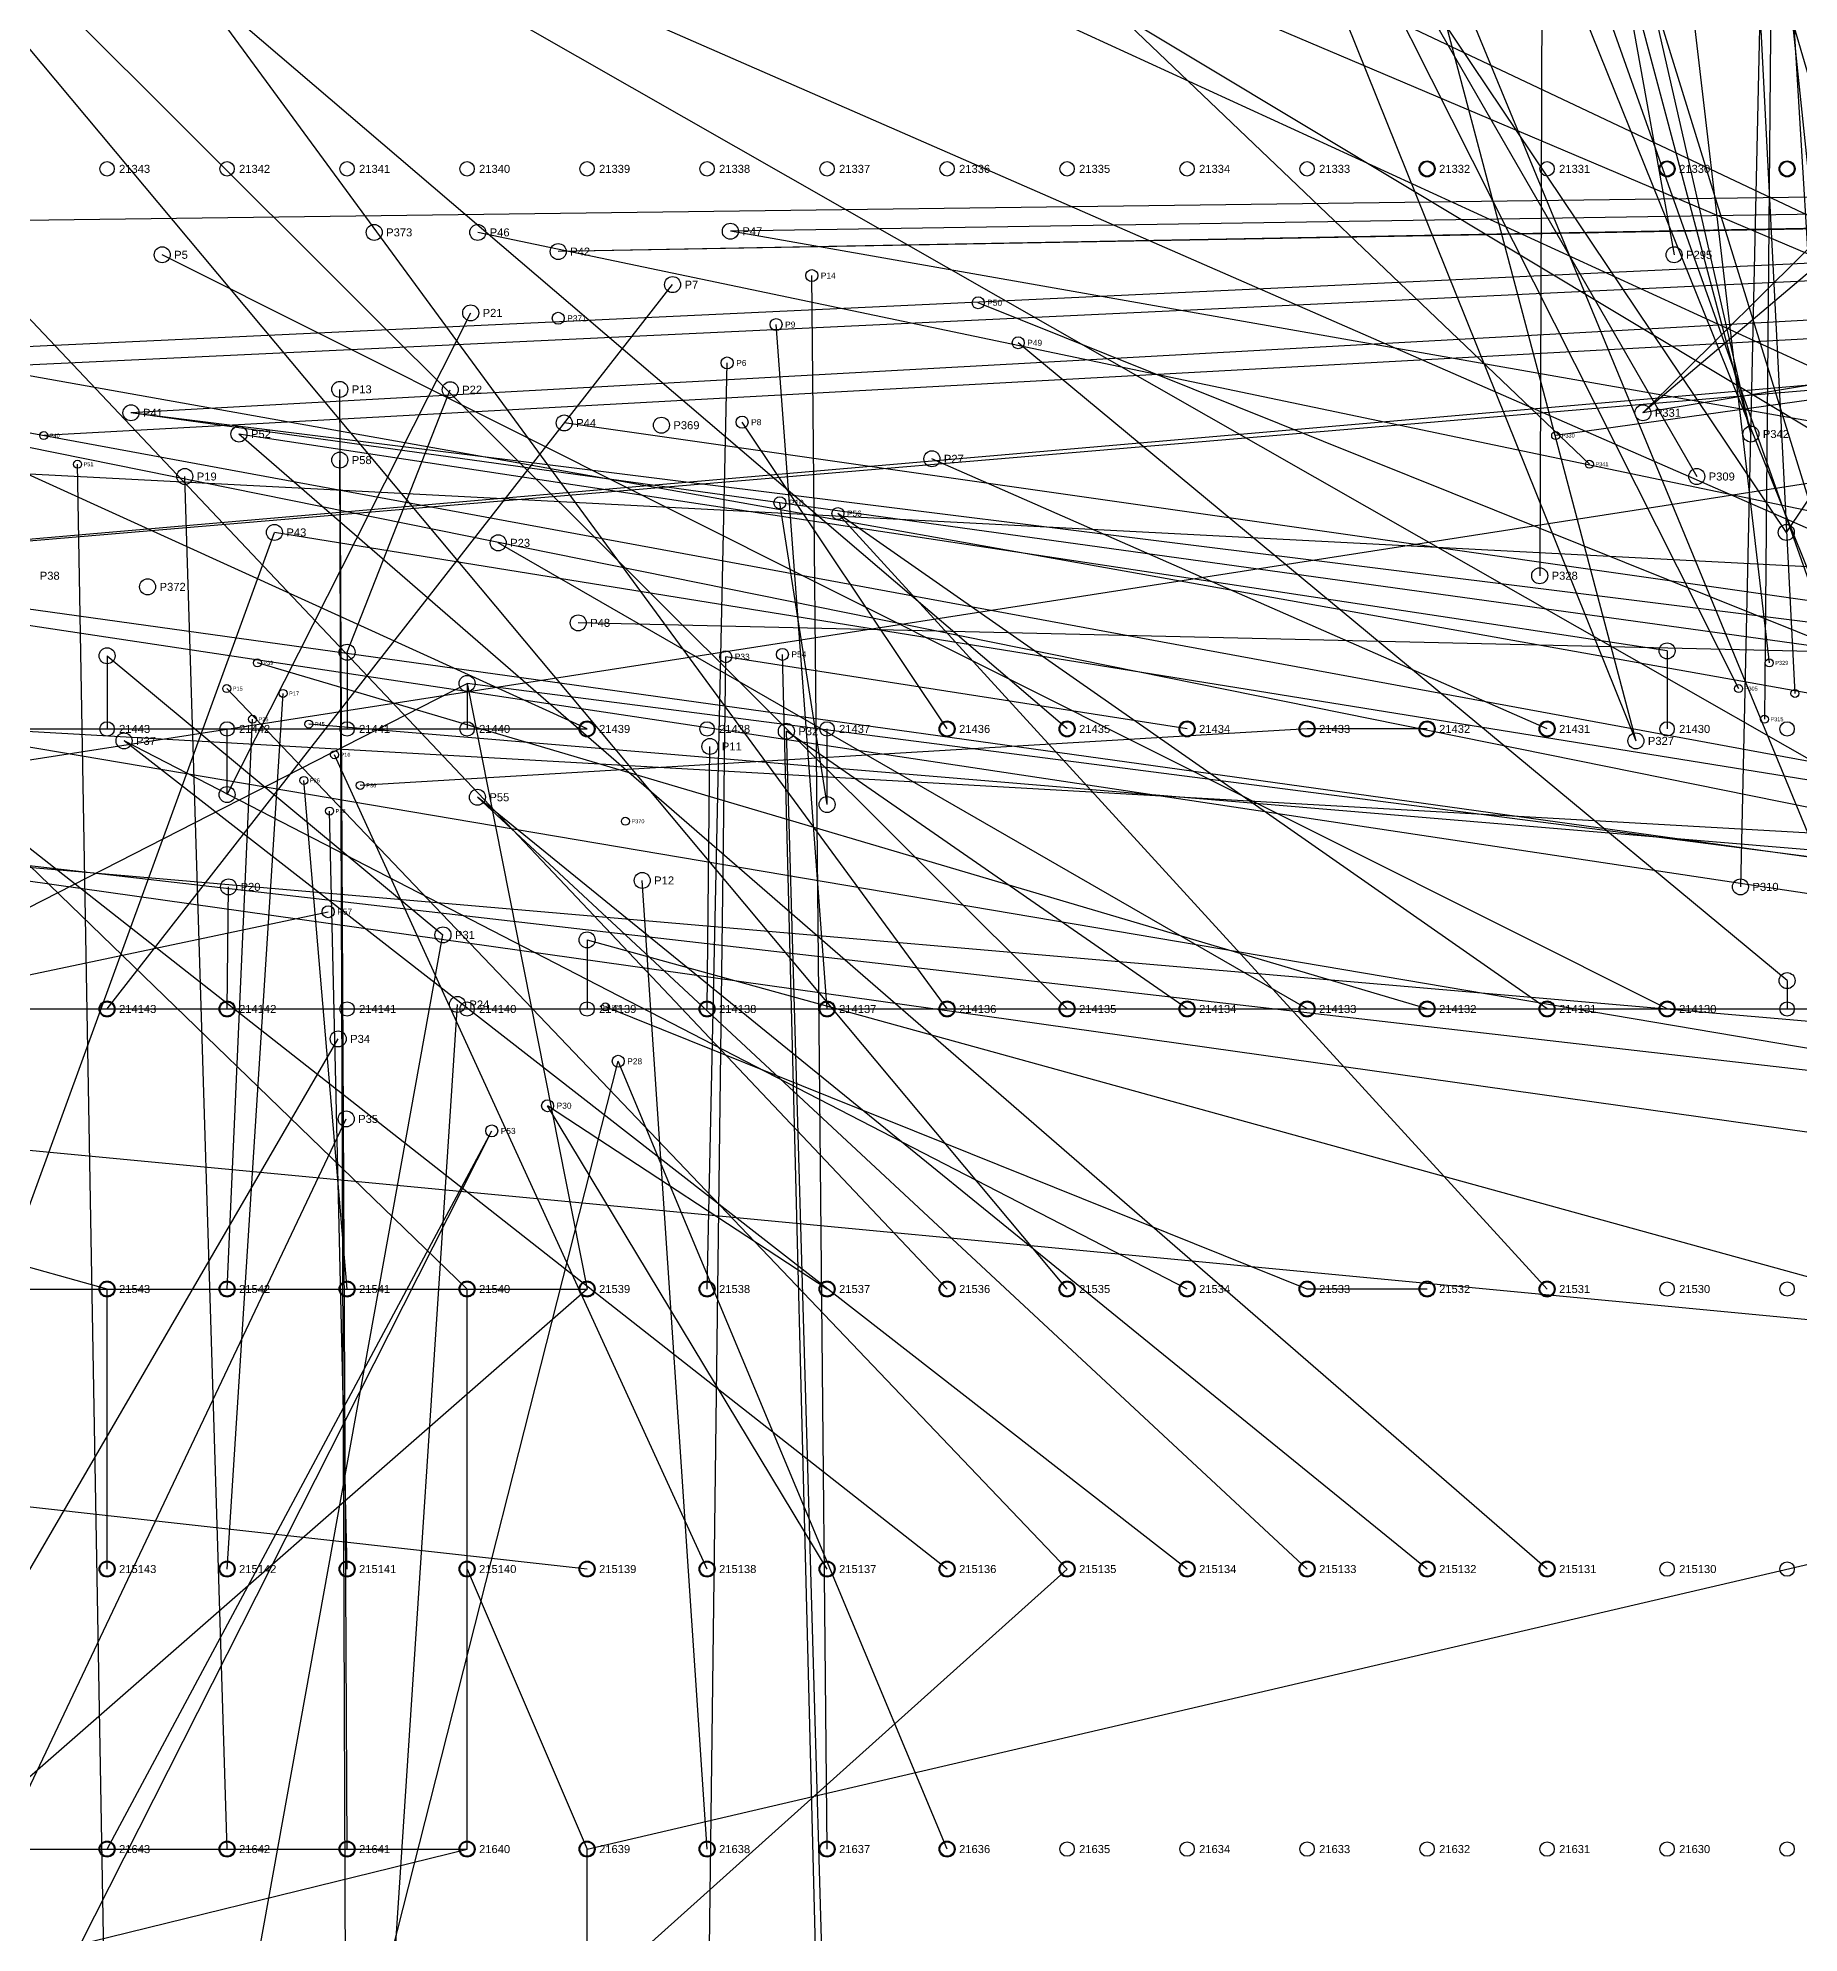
# Model space of a CAD drawing. Extents: x -5 to 376, y -217 to 241.
# Drawn here: x 181 to 236.9, y -61.8 to -1.6 of the extents above; entities that cross this region are included whole.
import ezdxf

# ---------------------------------------------------------------- set-up
doc = ezdxf.new("R2010")
doc.units = 0
for name, color, linetype in [('BOTTOM_PROBES', 1, 'CONTINUOUS'), ('BOTTOM_PROBES_LABEL', 12, 'CONTINUOUS'), ('BOTTOM_WIRES_BLACK', 250, 'CONTINUOUS'), ('BOTTOM_WIRES_BLUE', 5, 'CONTINUOUS'), ('BOTTOM_WIRES_RED', 10, 'CONTINUOUS'), ('FIXTURE_INTERFACE_PIN', 4, 'CONTINUOUS'), ('PIN_OFFSET_ARROW', 144, 'CONTINUOUS'), ('TESTER_INTERFACE_PIN', 144, 'CONTINUOUS'), ('TESTER_INTERFACE_PIN_LABEL', 144, 'CONTINUOUS')]:
    doc.layers.add(name, color=color, linetype=linetype)
doc.styles.get("Standard").update_dxf_attribs({"font": 'arial.ttf'})

msp = doc.modelspace()

# ---------------------------------------------------------------- linework, layer by layer
at = {"layer": 'BOTTOM_PROBES'}
for centre, radius in [((191.643, -7.79526), 0.254), ((194.92976, -7.79526), 0.254), ((202.95108, -7.7597), 0.254), ((184.912, -8.50646), 0.254), ((197.485, -8.40486), 0.254), ((232.91292, -8.50646), 0.254), ((205.5368, -9.16686), 0.1905), ((201.1172, -9.45388), 0.254), ((194.70624, -10.3505), 0.254), ((210.82, -10.03046), 0.1905), ((197.485, -10.52322), 0.1905), ((204.40396, -10.72134), 0.1905), ((212.09, -11.30046), 0.1905), ((202.84948, -11.94054), 0.1905), ((190.5508, -12.77874), 0.254), ((194.056, -12.7889), 0.254), ((183.9214, -13.52296), 0.254), ((197.6755, -13.84554), 0.254), ((200.7616, -13.91666), 0.254), ((203.32446, -13.82014), 0.1905), ((231.92232, -13.52296), 0.254), ((181.1528, -14.24432), 0.127), ((187.3504, -14.19606), 0.254), ((229.15372, -14.24432), 0.127), ((235.35132, -14.19606), 0.254), ((182.22468, -15.15618), 0.127), ((190.5508, -15.0241), 0.254), ((209.34934, -14.98346), 0.254), ((230.2256, -15.15618), 0.127), ((185.63082, -15.5448), 0.254), ((233.63174, -15.5448), 0.254), ((204.52334, -16.38046), 0.1905), ((206.36484, -16.72082), 0.1905), ((188.47562, -17.32026), 0.254), ((195.58, -17.65046), 0.254), ((236.47654, -17.32026), 0.254), ((228.64572, -18.6944), 0.254), ((184.44972, -19.04746), 0.254), ((198.12, -20.19046), 0.254), ((204.60462, -21.19122), 0.1905), ((187.9346, -21.46046), 0.127), ((202.8063, -21.26488), 0.1905), ((235.93552, -21.46046), 0.127), ((186.96178, -22.27834), 0.127), ((234.9627, -22.27834), 0.127), ((188.74994, -22.43328), 0.127), ((236.75086, -22.43328), 0.127), ((187.77966, -23.25116), 0.127), ((189.56782, -23.4061), 0.127), ((204.72908, -23.63216), 0.254), ((235.78058, -23.25116), 0.127), ((183.70042, -23.93696), 0.254), ((202.30084, -24.11476), 0.254), ((231.70134, -23.93696), 0.254), ((190.38316, -24.37892), 0.127), ((189.41034, -25.19426), 0.127), ((191.20104, -25.35174), 0.127), ((194.9196, -25.72766), 0.254), ((190.22822, -26.16708), 0.127), ((199.6186, -26.48966), 0.127), ((200.152, -28.36926), 0.254), ((187.0202, -28.57246), 0.254), ((235.02112, -28.57246), 0.254), ((190.1825, -29.35986), 0.1905), ((193.8274, -30.09646), 0.254), ((194.2846, -32.30626), 0.254), ((198.9836, -32.38246), 0.127), ((190.5, -33.39846), 0.254), ((199.39, -34.10966), 0.1905), ((197.14972, -35.51936), 0.1905), ((190.754, -35.93846), 0.254), ((195.37426, -36.31946), 0.1905)]:
    msp.add_circle(centre, radius, dxfattribs=at)
at = {"layer": 'BOTTOM_WIRES_BLACK'}
for p, q in [((145.06194, 118.6815), (236.47654, -17.32026)), ((297.46194, 74.2315), (236.47654, -17.32026)), ((297.46194, -50.2285), (146.92884, 40.20566)), ((327.94194, -50.2285), (149.67458, 34.15538)), ((282.22194, -50.2285), (140.4747, 30.68066)), ((312.70194, -50.2285), (141.5669, 24.59482)), ((194.59194, -41.3385), (156.49194, -4.49072)), ((198.40194, -23.5585), (156.49194, -4.49072)), ((316.51194, -5.7785), (150.11908, -20.19046)), ((320.32194, -5.7785), (150.11908, -20.19046)), ((305.08194, -5.7785), (154.95016, -7.7597)), ((339.37194, -5.7785), (197.485, -8.40486)), ((343.18194, -5.7785), (197.485, -8.40486)), ((327.94194, -5.7785), (202.95108, -7.7597)), ((312.70194, -41.3385), (146.92884, -7.79526)), ((343.18194, -41.3385), (154.95016, -7.7597)), ((312.70194, -32.4485), (194.92976, -7.79526)), ((343.18194, -32.4485), (202.95108, -7.7597)), ((327.94194, -41.3385), (149.48408, -8.40486)), ((335.56194, -23.5585), (149.67458, -13.84554)), ((327.94194, -32.4485), (197.6755, -13.84554)), ((282.22194, -41.3385), (140.4747, -17.32026)), ((160.30194, -94.6785), (188.47562, -17.32026)), ((282.22194, -32.4485), (188.47562, -17.32026)), ((343.18194, -23.5585), (198.12, -20.19046)), ((122.20194, -59.1185), (194.59194, -22.11324)), ((194.59194, -22.11324), (198.40194, -41.3385)), ((274.60194, -32.4485), (194.59194, -22.11324)), ((297.46194, -41.3385), (141.5669, -23.4061)), ((297.46194, -32.4485), (189.56782, -23.4061)), ((118.39194, -23.5585), (198.40194, -23.5585)), ((122.20194, -23.5585), (198.40194, -23.5585)), ((198.40194, -30.25648), (270.79194, -50.2285)), ((198.40194, -50.2285), (118.39194, -41.3385)), ((118.39194, -41.3385), (198.40194, -41.3385)), ((122.20194, -41.3385), (194.59194, -41.3385)), ((198.40194, -41.3385), (137.44194, -94.6785)), ((194.59194, -59.1185), (194.59194, -41.3385)), ((198.40194, -59.1185), (274.60194, -41.3385)), ((194.59194, -50.2285), (198.40194, -59.1185)), ((118.39194, -59.1185), (194.59194, -59.1185)), ((122.20194, -76.8985), (194.59194, -59.1185)), ((198.40194, -68.0085), (198.40194, -59.1185))]:
    msp.add_line(p, q, dxfattribs=at)
at = {"layer": 'BOTTOM_WIRES_BLUE'}
for p, q in [((186.97194, 65.3415), (233.63174, -15.5448)), ((190.78194, 65.3415), (234.9627, -22.27834)), ((232.69194, 65.3415), (238.22914, -26.16708)), ((221.26194, 56.4515), (232.91292, -8.50646)), ((232.69194, 56.4515), (236.75086, -22.43328)), ((236.50194, 56.4515), (235.78058, -23.25116)), ((213.64194, 47.5615), (243.37518, -36.31946)), ((217.45194, 47.5615), (243.37518, -36.31946)), ((221.26194, 47.5615), (235.35132, -14.19606)), ((228.88194, 47.5615), (228.64572, -18.6944)), ((209.83194, -32.4485), (157.53588, 38.83406)), ((221.26194, 38.6715), (235.35132, -14.19606)), ((225.07194, 38.6715), (244.85092, -29.13126)), ((228.88194, 38.6715), (235.93552, -21.46046)), ((236.50194, 38.6715), (235.02112, -28.57246)), ((232.69194, 36.9316), (239.20196, -25.35174)), ((183.16194, 29.7815), (230.2256, -15.15618)), ((217.45194, 29.7815), (231.70134, -23.93696)), ((213.64194, -23.5585), (154.80538, 26.73604)), ((213.64194, -41.3385), (156.6037, 26.8097)), ((213.64194, -32.4485), (156.72816, 24.36876)), ((213.64194, 20.8915), (231.70134, -23.93696)), ((217.45194, 20.8915), (238.18342, -29.35986)), ((221.26194, 20.8915), (241.82832, -30.09646)), ((209.83194, -41.3385), (152.15108, 19.63166)), ((232.69194, -32.4485), (184.912, -8.50646)), ((209.83194, -50.2285), (157.53588, -9.16686)), ((183.16194, -32.4485), (201.1172, -9.45388)), ((206.02194, -59.1185), (205.5368, -9.16686)), ((240.31194, -21.87194), (210.82, -10.03046)), ((186.97194, -25.64384), (194.70624, -10.3505)), ((206.02194, -32.4485), (204.40396, -10.72134)), ((236.50194, -31.54934), (212.09, -11.30046)), ((202.21194, -41.3385), (202.84948, -11.94054)), ((190.78194, -59.1185), (190.5508, -12.77874)), ((190.78194, -21.12518), (194.056, -12.7889)), ((209.83194, -23.5585), (203.32446, -13.82014)), ((228.88194, -50.2285), (187.3504, -14.19606)), ((232.69194, -21.07946), (187.3504, -14.19606)), ((190.78194, -76.8985), (190.5508, -15.0241)), ((228.88194, -23.5585), (209.34934, -14.98346)), ((183.16194, -68.0085), (182.22468, -15.15618)), ((186.97194, -59.1185), (185.63082, -15.5448)), ((206.02194, -25.9588), (204.52334, -16.38046)), ((228.88194, -32.4485), (206.36484, -16.72082)), ((228.88194, -41.3385), (206.36484, -16.72082)), ((221.26194, -32.4485), (195.58, -17.65046)), ((183.16194, -21.23694), (193.8274, -30.09646)), ((225.07194, -32.4485), (187.9346, -21.46046)), ((202.21194, -68.0085), (202.8063, -21.26488)), ((217.45194, -23.5585), (202.8063, -21.26488)), ((206.02194, -76.8985), (204.60462, -21.19122)), ((213.64194, -50.2285), (186.96178, -22.27834)), ((186.97194, -50.2285), (188.74994, -22.43328)), ((186.97194, -41.3385), (187.77966, -23.25116)), ((217.45194, -50.2285), (183.70042, -23.93696)), ((217.45194, -41.3385), (183.70042, -23.93696)), ((221.26194, -23.5585), (191.20104, -25.35174)), ((217.45194, -32.4485), (204.72908, -23.63216)), ((206.02194, -68.0085), (204.72908, -23.63216)), ((225.07194, -23.5585), (221.26194, -23.5585)), ((202.21194, -50.2285), (190.38316, -24.37892)), ((202.21194, -32.4485), (202.30084, -24.11476)), ((190.78194, -41.3385), (189.41034, -25.19426)), ((221.26194, -50.2285), (194.9196, -25.72766)), ((225.07194, -50.2285), (194.9196, -25.72766)), ((190.78194, -50.2285), (190.22822, -26.16708)), ((186.97194, -32.4485), (187.0202, -28.57246)), ((202.21194, -59.1185), (200.152, -28.36926)), ((175.54194, -32.4485), (190.1825, -29.35986)), ((186.97194, -68.0085), (193.8274, -30.09646)), ((183.16194, -41.3385), (150.98268, -32.38246)), ((190.78194, -85.7885), (194.2846, -32.30626)), ((221.26194, -41.3385), (198.9836, -32.38246)), ((175.54194, -59.1185), (190.5, -33.39846)), ((190.78194, -68.0085), (199.39, -34.10966)), ((209.83194, -59.1185), (199.39, -34.10966)), ((175.54194, -68.0085), (190.754, -35.93846)), ((206.02194, -50.2285), (197.14972, -35.51936)), ((206.02194, -41.3385), (197.14972, -35.51936)), ((179.35194, -68.0085), (195.37426, -36.31946)), ((183.16194, -59.1185), (195.37426, -36.31946)), ((183.16194, -50.2285), (183.16194, -41.3385)), ((225.07194, -41.3385), (221.26194, -41.3385)), ((164.11194, -94.6785), (213.64194, -50.2285))]:
    msp.add_line(p, q, dxfattribs=at)
at = {"layer": 'BOTTOM_WIRES_RED'}
for p, q in [((320.32194, 74.2315), (231.92232, -13.52296)), ((335.56194, 74.2315), (231.92232, -13.52296)), ((320.32194, -50.2285), (135.92048, 34.47796)), ((335.56194, -50.2285), (135.92048, 34.47796)), ((129.82194, -32.4485), (301.27194, -5.7785)), ((312.70194, -5.7785), (133.15188, -14.24432)), ((301.27194, -5.7785), (135.92048, -13.52296)), ((335.56194, -5.7785), (181.1528, -14.24432)), ((324.13194, -5.7785), (183.9214, -13.52296)), ((289.84194, -5.7785), (229.15372, -14.24432)), ((278.41194, -5.7785), (231.92232, -13.52296)), ((320.32194, -41.3385), (135.92048, -13.52296)), ((335.56194, -41.3385), (135.92048, -13.52296)), ((320.32194, -32.4485), (183.9214, -13.52296)), ((335.56194, -32.4485), (183.9214, -13.52296)), ((133.63194, -21.74748), (335.56194, -50.2285)), ((129.82194, -23.5585), (335.56194, -41.3385)), ((179.35194, -23.5585), (335.56194, -32.4485)), ((133.63194, -32.4485), (320.32194, -50.2285)), ((179.35194, -32.4485), (320.32194, -32.4485))]:
    msp.add_line(p, q, dxfattribs=at)
at = {"layer": 'FIXTURE_INTERFACE_PIN'}
for centre in [(225.07194, -5.7785), (232.69194, -5.7785), (236.50194, -5.7785), (183.16194, -21.23694), (190.78194, -21.12518), (232.69194, -21.07946), (194.59194, -22.11324), (198.40194, -23.5585), (209.83194, -23.5585), (213.64194, -23.5585), (217.45194, -23.5585), (221.26194, -23.5585), (225.07194, -23.5585), (228.88194, -23.5585), (186.97194, -25.64384), (206.02194, -25.9588), (198.40194, -30.25648), (236.50194, -31.54934), (183.16194, -32.4485), (186.97194, -32.4485), (202.21194, -32.4485), (206.02194, -32.4485), (209.83194, -32.4485), (213.64194, -32.4485), (217.45194, -32.4485), (221.26194, -32.4485), (225.07194, -32.4485), (228.88194, -32.4485), (232.69194, -32.4485), (183.16194, -41.3385), (186.97194, -41.3385), (190.78194, -41.3385), (194.59194, -41.3385), (198.40194, -41.3385), (202.21194, -41.3385), (206.02194, -41.3385), (209.83194, -41.3385), (213.64194, -41.3385), (217.45194, -41.3385), (221.26194, -41.3385), (225.07194, -41.3385), (228.88194, -41.3385), (183.16194, -50.2285), (186.97194, -50.2285), (190.78194, -50.2285), (194.59194, -50.2285), (198.40194, -50.2285), (202.21194, -50.2285), (206.02194, -50.2285), (209.83194, -50.2285), (213.64194, -50.2285), (217.45194, -50.2285), (221.26194, -50.2285), (225.07194, -50.2285), (228.88194, -50.2285), (183.16194, -59.1185), (186.97194, -59.1185), (190.78194, -59.1185), (194.59194, -59.1185), (198.40194, -59.1185), (202.21194, -59.1185), (206.02194, -59.1185), (209.83194, -59.1185)]:
    msp.add_circle(centre, 0.254, dxfattribs=at)
at = {"layer": 'PIN_OFFSET_ARROW'}
for p, q in [((183.16194, -21.23694), (183.16194, -23.5585)), ((190.78194, -21.12518), (190.78194, -23.5585)), ((232.69194, -21.07946), (232.69194, -23.5585)), ((194.59194, -22.11324), (194.59194, -23.5585)), ((186.97194, -25.64384), (186.97194, -23.5585)), ((206.02194, -25.9588), (206.02194, -23.5585)), ((198.40194, -30.25648), (198.40194, -32.4485)), ((236.50194, -31.54934), (236.50194, -32.4485))]:
    msp.add_line(p, q, dxfattribs=at)
at = {"layer": 'TESTER_INTERFACE_PIN'}
for centre in [(183.16194, -5.7785), (186.97194, -5.7785), (190.78194, -5.7785), (194.59194, -5.7785), (198.40194, -5.7785), (202.21194, -5.7785), (206.02194, -5.7785), (209.83194, -5.7785), (213.64194, -5.7785), (217.45194, -5.7785), (221.26194, -5.7785), (225.07194, -5.7785), (228.88194, -5.7785), (232.69194, -5.7785), (236.50194, -5.7785), (183.16194, -23.5585), (186.97194, -23.5585), (190.78194, -23.5585), (194.59194, -23.5585), (198.40194, -23.5585), (202.21194, -23.5585), (206.02194, -23.5585), (209.83194, -23.5585), (213.64194, -23.5585), (217.45194, -23.5585), (221.26194, -23.5585), (225.07194, -23.5585), (228.88194, -23.5585), (232.69194, -23.5585), (236.50194, -23.5585), (183.16194, -32.4485), (186.97194, -32.4485), (190.78194, -32.4485), (194.59194, -32.4485), (198.40194, -32.4485), (202.21194, -32.4485), (206.02194, -32.4485), (209.83194, -32.4485), (213.64194, -32.4485), (217.45194, -32.4485), (221.26194, -32.4485), (225.07194, -32.4485), (228.88194, -32.4485), (232.69194, -32.4485), (236.50194, -32.4485), (183.16194, -41.3385), (186.97194, -41.3385), (190.78194, -41.3385), (194.59194, -41.3385), (198.40194, -41.3385), (202.21194, -41.3385), (206.02194, -41.3385), (209.83194, -41.3385), (213.64194, -41.3385), (217.45194, -41.3385), (221.26194, -41.3385), (225.07194, -41.3385), (228.88194, -41.3385), (232.69194, -41.3385), (236.50194, -41.3385), (183.16194, -50.2285), (186.97194, -50.2285), (190.78194, -50.2285), (194.59194, -50.2285), (198.40194, -50.2285), (202.21194, -50.2285), (206.02194, -50.2285), (209.83194, -50.2285), (213.64194, -50.2285), (217.45194, -50.2285), (221.26194, -50.2285), (225.07194, -50.2285), (228.88194, -50.2285), (232.69194, -50.2285), (236.50194, -50.2285), (183.16194, -59.1185), (186.97194, -59.1185), (190.78194, -59.1185), (194.59194, -59.1185), (198.40194, -59.1185), (202.21194, -59.1185), (206.02194, -59.1185), (209.83194, -59.1185), (213.64194, -59.1185), (217.45194, -59.1185), (221.26194, -59.1185), (225.07194, -59.1185), (228.88194, -59.1185), (232.69194, -59.1185), (236.50194, -59.1185)]:
    msp.add_circle(centre, 0.2286, dxfattribs=at)

# ---------------------------------------------------------------- texts
at = {"layer": 'BOTTOM_PROBES_LABEL'}
for s, height, p in [('P373', 0.254, (192.024, -7.92226)), ('P46', 0.254, (195.31076, -7.92226)), ('P47', 0.254, (203.33208, -7.8867)), ('P5', 0.254, (185.293, -8.63346)), ('P42', 0.254, (197.866, -8.53186)), ('P295', 0.254, (233.29392, -8.63346)), ('P7', 0.254, (201.4982, -9.58088)), ('P14', 0.1905, (205.82255, -9.26211)), ('P21', 0.254, (195.08724, -10.4775)), ('P50', 0.1905, (211.10575, -10.12571)), ('P371', 0.1905, (197.77075, -10.61847)), ('P9', 0.1905, (204.68971, -10.81659)), ('P49', 0.1905, (212.37575, -11.39571)), ('P6', 0.1905, (203.13523, -12.03579)), ('P13', 0.254, (190.9318, -12.90574)), ('P22', 0.254, (194.437, -12.9159)), ('P41', 0.254, (184.3024, -13.64996)), ('P44', 0.254, (198.0565, -13.97254)), ('P369', 0.254, (201.1426, -14.04366)), ('P8', 0.1905, (203.61021, -13.91539)), ('P331', 0.254, (232.30332, -13.64996)), ('P40', 0.127, (181.3433, -14.30782)), ('P52', 0.254, (187.7314, -14.32306)), ('P330', 0.127, (229.34422, -14.30782)), ('P342', 0.254, (235.73232, -14.32306)), ('P58', 0.254, (190.9318, -15.1511)), ('P27', 0.254, (209.73034, -15.11046)), ('P51', 0.127, (182.41518, -15.21968)), ('P19', 0.254, (186.01182, -15.6718)), ('P341', 0.127, (230.4161, -15.21968)), ('P309', 0.254, (234.01274, -15.6718)), ('P10', 0.1905, (204.80909, -16.47571)), ('P56', 0.1905, (206.65059, -16.81607)), ('P43', 0.254, (188.85662, -17.44726)), ('P23', 0.254, (195.961, -17.77746)), ('P38', 0.254, (181.0258, -18.8214)), ('P328', 0.254, (229.02672, -18.8214)), ('P372', 0.254, (184.83072, -19.17446)), ('P48', 0.254, (198.501, -20.31746)), ('P39', 0.127, (188.1251, -21.52396)), ('P33', 0.1905, (203.09205, -21.36013)), ('P54', 0.1905, (204.89037, -21.28647)), ('P329', 0.127, (236.12602, -21.52396)), ('P15', 0.127, (187.15228, -22.34184)), ('P305', 0.127, (235.1532, -22.34184)), ('P17', 0.127, (188.94044, -22.49678)), ('P25', 0.127, (187.97016, -23.31466)), ('P45', 0.127, (189.75832, -23.4696)), ('P315', 0.127, (235.97108, -23.31466)), ('P37', 0.254, (184.08142, -24.06396)), ('P11', 0.254, (202.68184, -24.24176)), ('P32', 0.254, (205.11008, -23.75916)), ('P327', 0.254, (232.08234, -24.06396)), ('P16', 0.127, (190.57366, -24.44242)), ('P26', 0.127, (189.60084, -25.25776)), ('P36', 0.127, (191.39154, -25.41524)), ('P55', 0.254, (195.3006, -25.85466)), ('P18', 0.127, (190.41872, -26.23058)), ('P370', 0.127, (199.8091, -26.55316)), ('P12', 0.254, (200.533, -28.49626)), ('P20', 0.254, (187.4012, -28.69946)), ('P310', 0.254, (235.40212, -28.69946)), ('P57', 0.1905, (190.46825, -29.45511)), ('P31', 0.254, (194.2084, -30.22346)), ('P24', 0.254, (194.6656, -32.43326)), ('P29', 0.127, (199.1741, -32.44596)), ('P34', 0.254, (190.881, -33.52546)), ('P28', 0.1905, (199.67575, -34.20491)), ('P30', 0.1905, (197.43547, -35.61461)), ('P35', 0.254, (191.135, -36.06546)), ('P53', 0.1905, (195.66001, -36.41471))]:
    msp.add_text(s, height=height, dxfattribs=at).set_placement(p)
at = {"layer": 'TESTER_INTERFACE_PIN_LABEL'}
for s, p in [('21343', (183.54294, -5.9055)), ('21342', (187.35294, -5.9055)), ('21341', (191.16294, -5.9055)), ('21340', (194.97294, -5.9055)), ('21339', (198.78294, -5.9055)), ('21338', (202.59294, -5.9055)), ('21337', (206.40294, -5.9055)), ('21336', (210.21294, -5.9055)), ('21335', (214.02294, -5.9055)), ('21334', (217.83294, -5.9055)), ('21333', (221.64294, -5.9055)), ('21332', (225.45294, -5.9055)), ('21331', (229.26294, -5.9055)), ('21330', (233.07294, -5.9055)), ('21443', (183.54294, -23.6855)), ('21442', (187.35294, -23.6855)), ('21441', (191.16294, -23.6855)), ('21440', (194.97294, -23.6855)), ('21439', (198.78294, -23.6855)), ('21438', (202.59294, -23.6855)), ('21437', (206.40294, -23.6855)), ('21436', (210.21294, -23.6855)), ('21435', (214.02294, -23.6855)), ('21434', (217.83294, -23.6855)), ('21433', (221.64294, -23.6855)), ('21432', (225.45294, -23.6855)), ('21431', (229.26294, -23.6855)), ('21430', (233.07294, -23.6855)), ('214143', (183.54294, -32.5755)), ('214142', (187.35294, -32.5755)), ('214141', (191.16294, -32.5755)), ('214140', (194.97294, -32.5755)), ('214139', (198.78294, -32.5755)), ('214138', (202.59294, -32.5755)), ('214137', (206.40294, -32.5755)), ('214136', (210.21294, -32.5755)), ('214135', (214.02294, -32.5755)), ('214134', (217.83294, -32.5755)), ('214133', (221.64294, -32.5755)), ('214132', (225.45294, -32.5755)), ('214131', (229.26294, -32.5755)), ('214130', (233.07294, -32.5755)), ('21543', (183.54294, -41.4655)), ('21542', (187.35294, -41.4655)), ('21541', (191.16294, -41.4655)), ('21540', (194.97294, -41.4655)), ('21539', (198.78294, -41.4655)), ('21538', (202.59294, -41.4655)), ('21537', (206.40294, -41.4655)), ('21536', (210.21294, -41.4655)), ('21535', (214.02294, -41.4655)), ('21534', (217.83294, -41.4655)), ('21533', (221.64294, -41.4655)), ('21532', (225.45294, -41.4655)), ('21531', (229.26294, -41.4655)), ('21530', (233.07294, -41.4655)), ('215143', (183.54294, -50.3555)), ('215142', (187.35294, -50.3555)), ('215141', (191.16294, -50.3555)), ('215140', (194.97294, -50.3555)), ('215139', (198.78294, -50.3555)), ('215138', (202.59294, -50.3555)), ('215137', (206.40294, -50.3555)), ('215136', (210.21294, -50.3555)), ('215135', (214.02294, -50.3555)), ('215134', (217.83294, -50.3555)), ('215133', (221.64294, -50.3555)), ('215132', (225.45294, -50.3555)), ('215131', (229.26294, -50.3555)), ('215130', (233.07294, -50.3555)), ('21643', (183.54294, -59.2455)), ('21642', (187.35294, -59.2455)), ('21641', (191.16294, -59.2455)), ('21640', (194.97294, -59.2455)), ('21639', (198.78294, -59.2455)), ('21638', (202.59294, -59.2455)), ('21637', (206.40294, -59.2455)), ('21636', (210.21294, -59.2455)), ('21635', (214.02294, -59.2455)), ('21634', (217.83294, -59.2455)), ('21633', (221.64294, -59.2455)), ('21632', (225.45294, -59.2455)), ('21631', (229.26294, -59.2455)), ('21630', (233.07294, -59.2455))]:
    msp.add_text(s, height=0.254, dxfattribs=at).set_placement(p)

doc.saveas('drawing.dxf')
